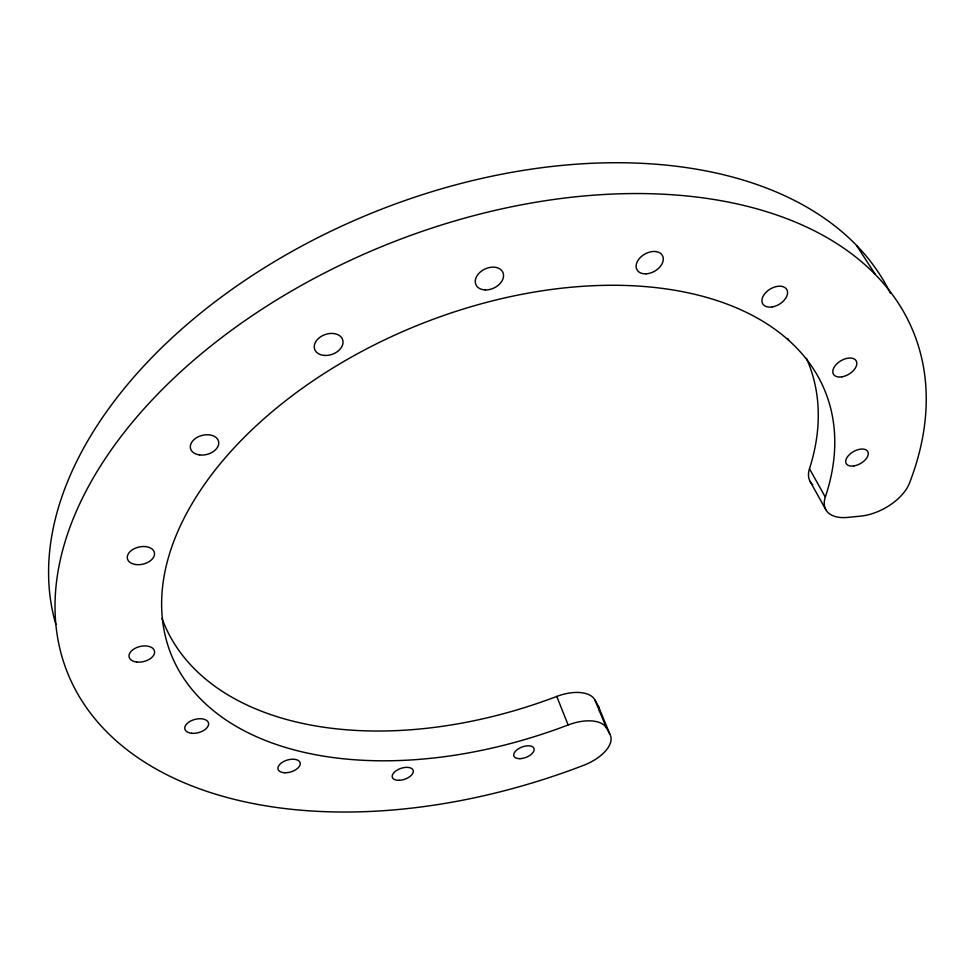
<?xml version="1.0" encoding="UTF-8"?>
<svg xmlns="http://www.w3.org/2000/svg" width="975" height="975" viewBox="0 0 975 975"><rect width="100%" height="100%" fill="white"/><g stroke="black" fill="none" stroke-linecap="round" stroke-linejoin="round"><path stroke-width="1.46" d="M856.537 245.481L875.343 274.426M787.715 338.471L788.799 340.336M806.447 358.373A347.551 215.414 -21.9 0 1 809.482 468.768L825.313 497.079A40.121 21.998 -28.7 0 0 847.799 517.396L860.888 516.092A40.06 21.852 -28.9 0 0 909.382 483.368A456.044 278.326 -21.9 0 0 540.455 201.484A456.044 278.326 -21.9 0 0 55.575 621.124A456.044 278.326 -21.9 0 0 583.55 765.351A35.319 18.001 -21.6 0 0 609.936 734.285L598.309 706.193L594.872 699.892A35.112 18.464 -21.6 0 0 556.762 696.43A347.551 215.414 -21.9 0 1 162.033 618.479M810.115 481.455L825.813 509.681M594.872 699.892L606.535 728.081L609.936 734.285M556.762 696.43L568.12 724.973A35.527 18.22 -21.6 0 1 606.535 728.081M55.843 624.39A449.548 280.678 -22 0 1 377.142 210.929A449.548 280.678 -22 0 1 890.346 293.195M568.12 724.973A352.499 213.513 -21.9 0 1 162.24 617.309A352.499 213.513 -21.9 0 1 528.072 293.146A352.499 213.513 -21.9 0 1 825.313 497.079M812.772 484.77A39.597 22.242 -28.9 0 1 809.482 468.768M598.309 706.193A34.905 18.257 -21.6 0 1 599.491 711.457M519.98 758.66A10.737 5.545 -20.8 0 0 534.105 748.788A10.737 5.545 -20.8 0 0 517.749 749.251A10.737 5.545 -20.8 0 0 519.98 758.66M399.128 780.305A10.993 5.752 -18.6 0 0 413.181 770.335A10.993 5.752 -18.6 0 0 395.972 770.847A10.993 5.752 -18.6 0 0 399.128 780.305M284.871 772.748A11.493 6.191 -16.5 0 0 300.129 762.84A11.493 6.191 -16.5 0 0 282.226 762.352A11.493 6.191 -16.5 0 0 284.871 772.748M854.063 465.892A12.346 6.922 -29.2 0 0 867.896 451.803A12.346 6.922 -29.2 0 0 848.993 455.008A12.346 6.922 -29.2 0 0 854.063 465.892M841.937 376.837A13.199 7.824 -30.6 0 0 856.367 361.189A13.199 7.824 -30.6 0 0 836.123 364.565A13.199 7.824 -30.6 0 0 841.937 376.837M191.673 733.273A12.212 6.862 -14.6 0 0 208.577 723.328A12.212 6.862 -14.6 0 0 189.808 721.5A12.212 6.862 -14.6 0 0 191.673 733.273M772.285 306.918A14.003 8.873 -31 0 0 786.886 289.697A14.003 8.873 -31 0 0 765.07 293.341A14.003 8.873 -31 0 0 772.285 306.918M136.622 662.013A13.041 7.751 -13.2 0 0 154.55 651.3A13.041 7.751 -13.2 0 0 134.245 648.789A13.041 7.751 -13.2 0 0 136.622 662.013M646.267 273.817A14.576 9.872 -29.5 0 0 662.817 256.352A14.576 9.872 -29.5 0 0 640.051 257.778A14.576 9.872 -29.5 0 0 646.267 273.817M485.343 289.941A14.832 10.518 -25.1 0 0 503.173 273.122A14.832 10.518 -25.1 0 0 479.7 272.549A14.832 10.518 -25.1 0 0 485.343 289.941M135.074 564.452A13.857 8.799 -12.8 0 0 154.501 553.057A13.857 8.799 -12.8 0 0 133.124 549.303A13.857 8.799 -12.8 0 0 135.074 564.452M324.504 355.436A14.783 10.493 -18.9 0 0 342.652 339.702A14.783 10.493 -18.9 0 0 318.752 338.191A14.783 10.493 -18.9 0 0 324.504 355.436M199.619 454.935A14.467 9.811 -14.4 0 0 218.558 441.322A14.467 9.811 -14.4 0 0 195.439 438.457A14.467 9.811 -14.4 0 0 199.619 454.935"/></g></svg>
